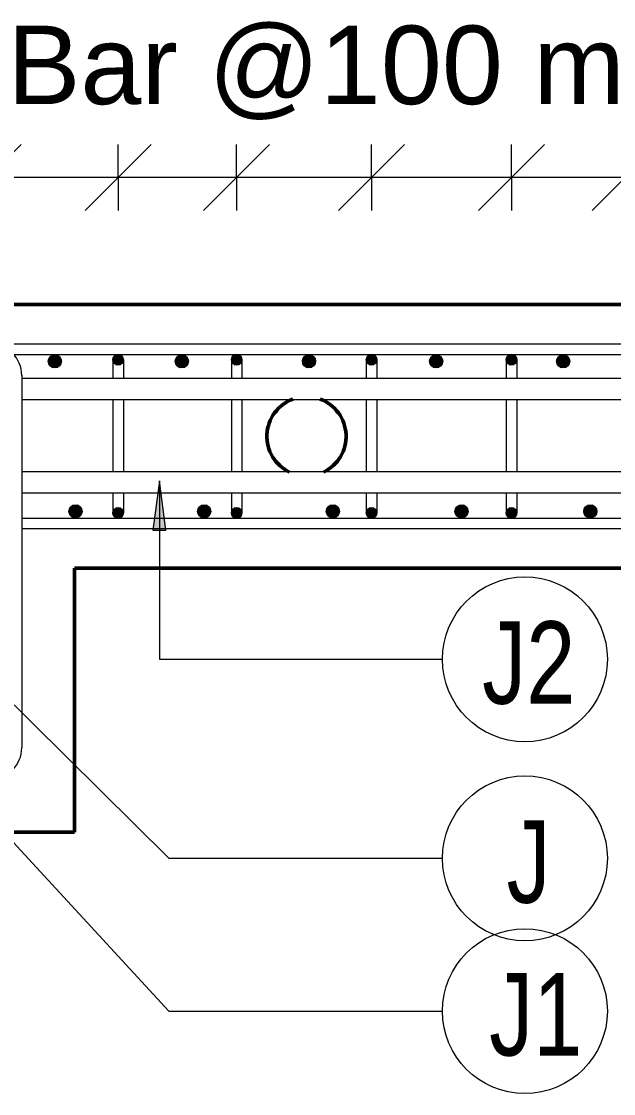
# Model space of a CAD drawing. Header units: millimetres. Extents: x 9013 to 19551, y 11604 to 23400.
# Drawn here: x 17665 to 18114, y 12516 to 13328 of the extents above; entities that cross this region are included whole.
import ezdxf

# ---------------------------------------------------------------- set-up
doc = ezdxf.new("R2010")
doc.units = ezdxf.units.MM
for name, color, linetype, lineweight in [('A-ANNO-DIMS', 211, 'Continuous', 9), ('A-ANNO-DIMS-25', 211, 'Continuous', 9), ('A-WALL', 113, 'Continuous', 25), ('S-RBAR', 171, 'Continuous', 18), ('S-RBAR-IDEN', 171, 'Continuous', 9)]:
    doc.layers.add(name, color=color, linetype=linetype, lineweight=lineweight)
doc.styles.add('Arial', font='arial.ttf', dxfattribs={"height": 59.53125})
doc.styles.add('Nirmala UI Semilight', font='NirmalaS.ttf', dxfattribs={"width": 0.8, "height": 62.5})
doc.dimstyles.new('Arrow_Filled_-_2_5_NI_UI_2', dxfattribs={"dimscale": 304.8, "dimtxt": 65.460247, "dimasz": 0.164042, "dimexe": 0.082021, "dimexo": 0.0625, "dimgap": 0.082021, "dimtad": 1, "dimdec": 4, "dimzin": 0, "dimdsep": 46, "dimtxsty": 'Nirmala UI Semilight', "dimblk1": 'OBLIQUE', "dimblk2": 'OBLIQUE', "dimsah": 1, "dimcen": 0.09, "dimazin": 0, "dimtfac": 1, "dimtdec": 4, "dimtix": 1, "dimtmove": 0, "dimatfit": 3, "dimfxl": 0.082021, "dimfxlon": 1, "dimtvp": 1, "dimtolj": 1, "dimtzin": 0, "dimarcsym": 2})

# ---------------------------------------------------------------- blocks, each defined once
blk = doc.blocks.new('M_Rebar Tag_rfa MARK - ARROW-794226-Elevation Top 3')
at = {"layer": 'S-RBAR-IDEN'}
blk.add_circle((11356.09, 12693.89), 62.5, dxfattribs=at)
blk = doc.blocks.new('DIMBLOCK63-Elevation Top 3')
at = {"layer": 'A-ANNO-DIMS-25'}
for p, q in [((18122.98, 13209.92), (18147.98, 13234.92)), ((18122.98, 13209.92), (18122.98, 13234.92)), ((18226.53, 13209.92), (18251.53, 13234.92)), ((18226.53, 13209.92), (18226.53, 13234.92)), ((18122.98, 13209.92), (18097.98, 13184.92)), ((18226.53, 13209.92), (18122.98, 13209.92)), ((18122.98, 13209.92), (18122.98, 13184.92)), ((18226.53, 13209.92), (18201.53, 13184.92)), ((18226.53, 13209.92), (18226.53, 13184.92))]:
    blk.add_line(p, q, dxfattribs=at)
blk = doc.blocks.new('_Oblique')
at = {"color": 0, "linetype": 'ByBlock', "lineweight": -2}
blk.add_line((-0.5, -0.5), (0.5, 0.5), dxfattribs=at)
blk = doc.blocks.new('DIMBLOCK64-Elevation Top 3')
at = {"layer": 'A-ANNO-DIMS-25'}
for p, q in [((18036.93, 13209.92), (18061.93, 13234.92)), ((18036.93, 13209.92), (18036.93, 13234.92)), ((18122.98, 13209.92), (18147.98, 13234.92)), ((18122.98, 13209.92), (18122.98, 13234.92)), ((18036.93, 13209.92), (18011.93, 13184.92)), ((18122.98, 13209.92), (18036.93, 13209.92)), ((18036.93, 13209.92), (18036.93, 13184.92)), ((18122.98, 13209.92), (18097.98, 13184.92)), ((18122.98, 13209.92), (18122.98, 13184.92))]:
    blk.add_line(p, q, dxfattribs=at)
blk = doc.blocks.new('DIMBLOCK65-Elevation Top 3')
at = {"layer": 'A-ANNO-DIMS-25'}
for p, q in [((17930.88, 13209.92), (17955.88, 13234.92)), ((17930.88, 13209.92), (17930.88, 13234.92)), ((18036.93, 13209.92), (18061.93, 13234.92)), ((18036.93, 13209.92), (18036.93, 13234.92)), ((17930.88, 13209.92), (17905.88, 13184.92)), ((18036.93, 13209.92), (17930.88, 13209.92)), ((17930.88, 13209.92), (17930.88, 13184.92)), ((18036.93, 13209.92), (18011.93, 13184.92)), ((18036.93, 13209.92), (18036.93, 13184.92))]:
    blk.add_line(p, q, dxfattribs=at)
blk = doc.blocks.new('DIMBLOCK66-Elevation Top 3')
at = {"layer": 'A-ANNO-DIMS-25'}
for p, q in [((17828.58, 13209.92), (17853.58, 13234.92)), ((17828.58, 13209.92), (17828.58, 13234.92)), ((17930.88, 13209.92), (17955.88, 13234.92)), ((17930.88, 13209.92), (17930.88, 13234.92)), ((17828.58, 13209.92), (17803.58, 13184.92)), ((17930.88, 13209.92), (17828.58, 13209.92)), ((17828.58, 13209.92), (17828.58, 13184.92)), ((17930.88, 13209.92), (17905.88, 13184.92)), ((17930.88, 13209.92), (17930.88, 13184.92))]:
    blk.add_line(p, q, dxfattribs=at)
blk = doc.blocks.new('DIMBLOCK67-Elevation Top 3')
at = {"layer": 'A-ANNO-DIMS-25'}
for p, q in [((17738.78, 13209.92), (17763.78, 13234.92)), ((17738.78, 13209.92), (17738.78, 13234.92)), ((17828.58, 13209.92), (17853.58, 13234.92)), ((17828.58, 13209.92), (17828.58, 13234.92)), ((17738.78, 13209.92), (17713.78, 13184.92)), ((17828.58, 13209.92), (17738.78, 13209.92)), ((17738.78, 13209.92), (17738.78, 13184.92)), ((17828.58, 13209.92), (17803.58, 13184.92)), ((17828.58, 13209.92), (17828.58, 13184.92))]:
    blk.add_line(p, q, dxfattribs=at)
blk = doc.blocks.new('DIMBLOCK68-Elevation Top 3')
at = {"layer": 'A-ANNO-DIMS-25'}
for p, q in [((17640.23, 13209.92), (17665.23, 13234.92)), ((17640.23, 13209.92), (17640.23, 13234.92)), ((17738.78, 13209.92), (17763.78, 13234.92)), ((17738.78, 13209.92), (17738.78, 13234.92)), ((17640.23, 13209.92), (17615.23, 13184.92)), ((17738.78, 13209.92), (17640.23, 13209.92)), ((17640.23, 13209.92), (17640.23, 13184.92)), ((17738.78, 13209.92), (17713.78, 13184.92)), ((17738.78, 13209.92), (17738.78, 13184.92))]:
    blk.add_line(p, q, dxfattribs=at)
blk = doc.blocks.new('DIMBLOCK80-Elevation Top 3')
at = {"layer": 'A-ANNO-DIMS-25'}
for p, q in [((18122.98, 13209.92), (18147.98, 13234.92)), ((18122.98, 13209.92), (18122.98, 13234.92)), ((18226.53, 13209.92), (18251.53, 13234.92)), ((18226.53, 13209.92), (18226.53, 13234.92)), ((18315.08, 13209.92), (18340.08, 13234.92)), ((18315.08, 13209.92), (18315.08, 13234.92)), ((18122.98, 13209.92), (18097.98, 13184.92)), ((18226.53, 13209.92), (18122.98, 13209.92)), ((18122.98, 13209.92), (18122.98, 13184.92)), ((18226.53, 13209.92), (18201.53, 13184.92)), ((18315.08, 13209.92), (18226.53, 13209.92)), ((18315.08, 13209.92), (18226.53, 13209.92)), ((18226.53, 13209.92), (18226.53, 13184.92)), ((18315.08, 13209.92), (18290.08, 13184.92)), ((18315.08, 13209.92), (18315.08, 13184.92))]:
    blk.add_line(p, q, dxfattribs=at)
blk = doc.blocks.new('_None')
blk = doc.blocks.new('DIMBLOCK81-Elevation Top 3')
at = {"layer": 'A-ANNO-DIMS-25'}
for p, q in [((18036.93, 13209.92), (18061.93, 13234.92)), ((18036.93, 13209.92), (18036.93, 13234.92)), ((18122.98, 13209.92), (18147.98, 13234.92)), ((18122.98, 13209.92), (18122.98, 13234.92)), ((18226.53, 13209.92), (18251.53, 13234.92)), ((18226.53, 13209.92), (18226.53, 13234.92)), ((18036.93, 13209.92), (18011.93, 13184.92)), ((18122.98, 13209.92), (18036.93, 13209.92)), ((18036.93, 13209.92), (18036.93, 13184.92)), ((18122.98, 13209.92), (18097.98, 13184.92)), ((18226.53, 13209.92), (18122.98, 13209.92)), ((18226.53, 13209.92), (18122.98, 13209.92)), ((18122.98, 13209.92), (18122.98, 13184.92)), ((18226.53, 13209.92), (18201.53, 13184.92)), ((18226.53, 13209.92), (18226.53, 13184.92))]:
    blk.add_line(p, q, dxfattribs=at)
blk = doc.blocks.new('DIMBLOCK82-Elevation Top 3')
at = {"layer": 'A-ANNO-DIMS-25'}
for p, q in [((17930.88, 13209.92), (17955.88, 13234.92)), ((17930.88, 13209.92), (17930.88, 13234.92)), ((18036.93, 13209.92), (18061.93, 13234.92)), ((18036.93, 13209.92), (18036.93, 13234.92)), ((18122.98, 13209.92), (18147.98, 13234.92)), ((18122.98, 13209.92), (18122.98, 13234.92)), ((17930.88, 13209.92), (17905.88, 13184.92)), ((18036.93, 13209.92), (17930.88, 13209.92)), ((17930.88, 13209.92), (17930.88, 13184.92)), ((18036.93, 13209.92), (18011.93, 13184.92)), ((18122.98, 13209.92), (18036.93, 13209.92)), ((18122.98, 13209.92), (18036.93, 13209.92)), ((18036.93, 13209.92), (18036.93, 13184.92)), ((18122.98, 13209.92), (18097.98, 13184.92)), ((18122.98, 13209.92), (18122.98, 13184.92))]:
    blk.add_line(p, q, dxfattribs=at)
blk = doc.blocks.new('DIMBLOCK83-Elevation Top 3')
at = {"layer": 'A-ANNO-DIMS-25'}
for p, q in [((17828.58, 13209.92), (17853.58, 13234.92)), ((17828.58, 13209.92), (17828.58, 13234.92)), ((17930.88, 13209.92), (17955.88, 13234.92)), ((17930.88, 13209.92), (17930.88, 13234.92)), ((18036.93, 13209.92), (18061.93, 13234.92)), ((18036.93, 13209.92), (18036.93, 13234.92)), ((17828.58, 13209.92), (17803.58, 13184.92)), ((17930.88, 13209.92), (17828.58, 13209.92)), ((17828.58, 13209.92), (17828.58, 13184.92)), ((17930.88, 13209.92), (17905.88, 13184.92)), ((18036.93, 13209.92), (17930.88, 13209.92)), ((18036.93, 13209.92), (17930.88, 13209.92)), ((17930.88, 13209.92), (17930.88, 13184.92)), ((18036.93, 13209.92), (18011.93, 13184.92)), ((18036.93, 13209.92), (18036.93, 13184.92))]:
    blk.add_line(p, q, dxfattribs=at)
blk = doc.blocks.new('DIMBLOCK84-Elevation Top 3')
at = {"layer": 'A-ANNO-DIMS-25'}
for p, q in [((17738.78, 13209.92), (17763.78, 13234.92)), ((17738.78, 13209.92), (17738.78, 13234.92)), ((17828.58, 13209.92), (17853.58, 13234.92)), ((17828.58, 13209.92), (17828.58, 13234.92)), ((17930.88, 13209.92), (17955.88, 13234.92)), ((17930.88, 13209.92), (17930.88, 13234.92)), ((17738.78, 13209.92), (17713.78, 13184.92)), ((17828.58, 13209.92), (17738.78, 13209.92)), ((17738.78, 13209.92), (17738.78, 13184.92)), ((17828.58, 13209.92), (17803.58, 13184.92)), ((17930.88, 13209.92), (17828.58, 13209.92)), ((17930.88, 13209.92), (17828.58, 13209.92)), ((17828.58, 13209.92), (17828.58, 13184.92)), ((17930.88, 13209.92), (17905.88, 13184.92)), ((17930.88, 13209.92), (17930.88, 13184.92))]:
    blk.add_line(p, q, dxfattribs=at)
blk = doc.blocks.new('DIMBLOCK85-Elevation Top 3')
at = {"layer": 'A-ANNO-DIMS-25'}
for p, q in [((17640.23, 13209.92), (17665.23, 13234.92)), ((17640.23, 13209.92), (17640.23, 13234.92)), ((17738.78, 13209.92), (17763.78, 13234.92)), ((17738.78, 13209.92), (17738.78, 13234.92)), ((17828.58, 13209.92), (17853.58, 13234.92)), ((17828.58, 13209.92), (17828.58, 13234.92)), ((17640.23, 13209.92), (17615.23, 13184.92)), ((17738.78, 13209.92), (17640.23, 13209.92)), ((17640.23, 13209.92), (17640.23, 13184.92)), ((17738.78, 13209.92), (17713.78, 13184.92)), ((17828.58, 13209.92), (17738.78, 13209.92)), ((17828.58, 13209.92), (17738.78, 13209.92)), ((17738.78, 13209.92), (17738.78, 13184.92)), ((17828.58, 13209.92), (17803.58, 13184.92)), ((17828.58, 13209.92), (17828.58, 13184.92))]:
    blk.add_line(p, q, dxfattribs=at)
blk = doc.blocks.new('DIMBLOCK86-Elevation Top 3')
at = {"layer": 'A-ANNO-DIMS-25'}
for p, q in [((17546.68, 13209.92), (17571.68, 13234.92)), ((17546.68, 13209.92), (17546.68, 13234.92)), ((17640.23, 13209.92), (17665.23, 13234.92)), ((17640.23, 13209.92), (17640.23, 13234.92)), ((17738.78, 13209.92), (17763.78, 13234.92)), ((17738.78, 13209.92), (17738.78, 13234.92)), ((17546.68, 13209.92), (17521.68, 13184.92)), ((17640.23, 13209.92), (17546.68, 13209.92)), ((17546.68, 13209.92), (17546.68, 13184.92)), ((17640.23, 13209.92), (17615.23, 13184.92)), ((17738.78, 13209.92), (17640.23, 13209.92)), ((17738.78, 13209.92), (17640.23, 13209.92)), ((17640.23, 13209.92), (17640.23, 13184.92)), ((17738.78, 13209.92), (17713.78, 13184.92)), ((17738.78, 13209.92), (17738.78, 13184.92))]:
    blk.add_line(p, q, dxfattribs=at)

msp = doc.modelspace()

# ---------------------------------------------------------------- hatches: boundary and pattern name
at = {"layer": 'S-RBAR'}
h = msp.add_hatch(color=256, dxfattribs=at)
edge = h.paths.add_edge_path()
edge.add_arc((17690.74981, 13070.70307), 5, 0, 360)
for points in [[(17689.20472, 13065.94779), (17694.79489, 13067.76415), (17694.79489, 13073.642), (17689.20472, 13075.45836), (17685.74981, 13070.70307)], [(17737.54102, 13067.9996), (17742.01315, 13069.45269), (17742.01315, 13074.15497), (17737.54102, 13075.60806), (17734.77708, 13071.80383)], [(17785.54088, 13065.94779), (17791.13105, 13067.76415), (17791.13105, 13073.642), (17785.54088, 13075.45836), (17782.08597, 13070.70307)], [(17827.34179, 13067.9996), (17831.81392, 13069.45269), (17831.81392, 13074.15497), (17827.34179, 13075.60806), (17824.57786, 13071.80383)], [(17881.87704, 13065.94779), (17887.46721, 13067.76415), (17887.46721, 13073.642), (17881.87704, 13075.45836), (17878.42213, 13070.70307), (17878.87641, 13070.07781)], [(17929.64256, 13067.9996), (17934.1147, 13069.45269), (17934.1147, 13074.15497), (17929.64256, 13075.60806), (17926.87863, 13071.80383)], [(17978.2132, 13065.94779), (17983.80337, 13067.76415), (17983.80337, 13073.642), (17978.2132, 13075.45836), (17974.75829, 13070.70307)], [(18035.69334, 13067.9996), (18040.16547, 13069.45269), (18040.16547, 13074.15497), (18035.69334, 13075.60806), (18032.9294, 13071.80383)], [(18074.54936, 13065.94779), (18080.13953, 13067.76415), (18080.13953, 13073.642), (18074.54936, 13075.45836), (18071.09445, 13070.70307)], [(17707.99814, 12952.1493), (17711.45306, 12956.90459), (17707.99814, 12961.65987), (17702.40797, 12959.84351), (17702.40797, 12953.96566)], [(17737.54102, 12951.9996), (17742.01315, 12953.45269), (17742.01315, 12958.15497), (17737.54102, 12959.60806), (17734.77708, 12955.80383)], [(17805.5436, 12952.1493), (17808.99851, 12956.90459), (17805.5436, 12961.65987), (17799.95343, 12959.84351), (17799.95343, 12953.96566)], [(17827.34179, 12951.9996), (17831.81392, 12953.45269), (17831.81392, 12958.15497), (17827.34179, 12959.60806), (17824.57786, 12955.80383)], [(17903.08905, 12952.1493), (17906.54397, 12956.90459), (17903.08905, 12961.65987), (17897.49888, 12959.84351), (17897.49888, 12953.96566)], [(17929.64256, 12951.9996), (17934.1147, 12953.45269), (17934.1147, 12958.15497), (17929.64256, 12959.60806), (17926.87863, 12955.80383)], [(18000.63451, 12952.1493), (18004.08942, 12956.90459), (18000.63451, 12961.65987), (17995.04434, 12959.84351), (17995.04434, 12953.96566)], [(18035.69334, 12951.9996), (18040.16547, 12953.45269), (18040.16547, 12958.15497), (18035.69334, 12959.60806), (18032.9294, 12955.80383)], [(18098.17996, 12952.1493), (18101.63488, 12956.90459), (18098.17996, 12961.65987), (18092.58979, 12959.84351), (18092.58979, 12953.96566)]]:
    msp.add_hatch(color=256, dxfattribs=at).paths.add_polyline_path(points)
h = msp.add_hatch(color=256, dxfattribs=at)
edge = h.paths.add_edge_path()
edge.add_arc((17738.77708, 13071.80383), 4, 0, 360)
h = msp.add_hatch(color=256, dxfattribs=at)
edge = h.paths.add_edge_path()
edge.add_arc((17787.08597, 13070.70307), 5, 0, 360)
h = msp.add_hatch(color=256, dxfattribs=at)
edge = h.paths.add_edge_path()
edge.add_arc((17828.57786, 13071.80383), 4, 0, 360)
h = msp.add_hatch(color=256, dxfattribs=at)
edge = h.paths.add_edge_path()
edge.add_arc((17883.42213, 13070.70307), 5, 0, 360)
h = msp.add_hatch(color=256, dxfattribs=at)
edge = h.paths.add_edge_path()
edge.add_arc((17930.87863, 13071.80383), 4, 0, 360)
h = msp.add_hatch(color=256, dxfattribs=at)
edge = h.paths.add_edge_path()
edge.add_arc((17979.75829, 13070.70307), 5, 0, 360)
h = msp.add_hatch(color=256, dxfattribs=at)
edge = h.paths.add_edge_path()
edge.add_arc((18036.9294, 13071.80383), 4, 0, 360)
h = msp.add_hatch(color=256, dxfattribs=at)
edge = h.paths.add_edge_path()
edge.add_arc((18076.09445, 13070.70307), 5, 0, 360)
h = msp.add_hatch(color=256, dxfattribs=at)
edge = h.paths.add_edge_path()
edge.add_arc((17706.45306, 12956.90459), 5, 0, 360)
h = msp.add_hatch(color=256, dxfattribs=at)
edge = h.paths.add_edge_path()
edge.add_arc((17738.77708, 12955.80383), 4, 0, 360)
h = msp.add_hatch(color=256, dxfattribs=at)
edge = h.paths.add_edge_path()
edge.add_arc((17803.99851, 12956.90459), 5, 0, 360)
h = msp.add_hatch(color=256, dxfattribs=at)
edge = h.paths.add_edge_path()
edge.add_arc((17828.57786, 12955.80383), 4, 0, 360)
h = msp.add_hatch(color=256, dxfattribs=at)
edge = h.paths.add_edge_path()
edge.add_arc((17901.54397, 12956.90459), 5, 0, 360)
h = msp.add_hatch(color=256, dxfattribs=at)
edge = h.paths.add_edge_path()
edge.add_arc((17930.87863, 12955.80383), 4, 0, 360)
h = msp.add_hatch(color=256, dxfattribs=at)
edge = h.paths.add_edge_path()
edge.add_arc((17999.08942, 12956.90459), 5, 0, 360)
h = msp.add_hatch(color=256, dxfattribs=at)
edge = h.paths.add_edge_path()
edge.add_arc((18036.9294, 12955.80383), 4, 0, 360)
h = msp.add_hatch(color=256, dxfattribs=at)
edge = h.paths.add_edge_path()
edge.add_arc((18096.63488, 12956.90459), 5, 0, 360)
at = {"layer": 'S-RBAR-IDEN'}
msp.add_hatch(color=256, dxfattribs=at).paths.add_polyline_path([(17770.0902, 12980.08275), (17765.15323, 12942.58275), (17775.02717, 12942.58275)])

# ---------------------------------------------------------------- linework, layer by layer
at = {"layer": 'A-WALL', "lineweight": 50}
for p, q in [((18999.54139, 13113.80383), (16763.60582, 13113.80383)), ((17705.76172, 12913.80383), (18969.54397, 12913.80383)), ((17705.76172, 12713.80383), (17705.76172, 12913.80383)), ((17405.54601, 12713.80383), (17705.76172, 12713.80383))]:
    msp.add_line(p, q, dxfattribs=at)
for start, end in [(110.14663347, 244.63545518), (295.36454482, 69.85336653)]:
    msp.add_arc((17881.54397, 13013.80383), 30, start, end, dxfattribs=at)
at = {"layer": 'S-RBAR'}
for p, q in [((16783.54397, 13083.80383), (18979.54397, 13083.80383)), ((16783.54397, 13075.80383), (18979.54397, 13075.80383)), ((17689.20472, 13075.45836), (17685.74981, 13070.70307)), ((17685.74981, 13070.70307), (17689.20472, 13065.94779)), ((17694.79489, 13073.642), (17689.20472, 13075.45836)), ((17694.79489, 13067.76415), (17694.79489, 13073.642)), ((17737.54102, 13075.60806), (17734.77708, 13071.80383)), ((17734.77708, 13071.80383), (17734.77708, 13058.0145)), ((17734.77708, 13071.80383), (17737.54102, 13067.9996)), ((17742.01315, 13074.15497), (17737.54102, 13075.60806)), ((17737.54102, 13067.9996), (17742.01315, 13069.45269)), ((17742.01315, 13069.45269), (17742.01315, 13074.15497)), ((17742.77708, 13071.80383), (17742.77708, 13058.0145)), ((17785.54088, 13075.45836), (17782.08597, 13070.70307)), ((17782.08597, 13070.70307), (17785.54088, 13065.94779)), ((17791.13105, 13073.642), (17785.54088, 13075.45836)), ((17791.13105, 13067.76415), (17791.13105, 13073.642)), ((17827.34179, 13075.60806), (17824.57786, 13071.80383)), ((17824.57786, 13071.80383), (17824.57786, 13058.0145)), ((17824.57786, 13071.80383), (17827.34179, 13067.9996)), ((17831.81392, 13074.15497), (17827.34179, 13075.60806)), ((17827.34179, 13067.9996), (17831.81392, 13069.45269)), ((17831.81392, 13069.45269), (17831.81392, 13074.15497)), ((17832.57786, 13071.80383), (17832.57786, 13058.0145)), ((17881.87704, 13075.45836), (17878.42213, 13070.70307)), ((17878.42213, 13070.70307), (17878.87641, 13070.07781)), ((17878.87641, 13070.07781), (17881.87704, 13065.94779)), ((17887.46721, 13073.642), (17881.87704, 13075.45836)), ((17887.46721, 13067.76415), (17887.46721, 13073.642)), ((17929.64256, 13075.60806), (17926.87863, 13071.80383)), ((17926.87863, 13071.80383), (17926.87863, 13058.0145)), ((17926.87863, 13071.80383), (17929.64256, 13067.9996)), ((17934.1147, 13074.15497), (17929.64256, 13075.60806)), ((17929.64256, 13067.9996), (17934.1147, 13069.45269)), ((17934.1147, 13069.45269), (17934.1147, 13074.15497)), ((17934.87863, 13071.80383), (17934.87863, 13058.0145)), ((17978.2132, 13075.45836), (17974.75829, 13070.70307)), ((17974.75829, 13070.70307), (17978.2132, 13065.94779)), ((17983.80337, 13073.642), (17978.2132, 13075.45836)), ((17983.80337, 13067.76415), (17983.80337, 13073.642)), ((18035.69334, 13075.60806), (18032.9294, 13071.80383)), ((18032.9294, 13071.80383), (18032.9294, 13058.0145)), ((18032.9294, 13071.80383), (18035.69334, 13067.9996)), ((18040.16547, 13074.15497), (18035.69334, 13075.60806)), ((18035.69334, 13067.9996), (18040.16547, 13069.45269)), ((18040.16547, 13069.45269), (18040.16547, 13074.15497)), ((18040.9294, 13071.80383), (18040.9294, 13058.0145)), ((18074.54936, 13075.45836), (18071.09445, 13070.70307)), ((18071.09445, 13070.70307), (18074.54936, 13065.94779)), ((18080.13953, 13073.642), (18074.54936, 13075.45836)), ((18080.13953, 13067.76415), (18080.13953, 13073.642)), ((17689.20472, 13065.94779), (17694.79489, 13067.76415)), ((17785.54088, 13065.94779), (17791.13105, 13067.76415)), ((17881.87704, 13065.94779), (17887.46721, 13067.76415)), ((17978.2132, 13065.94779), (17983.80337, 13067.76415)), ((18074.54936, 13065.94779), (18080.13953, 13067.76415)), ((17665.76172, 13059.80383), (17665.76172, 12777.80383)), ((17665.76172, 13057.82735), (18867.05464, 13057.82735)), ((17665.76172, 13041.82735), (18867.05464, 13041.82735)), ((17734.77708, 13041.86766), (17734.77708, 13035.80383)), ((17742.77708, 13041.86766), (17742.77708, 13035.80383)), ((17824.57786, 13041.86766), (17824.57786, 13035.80383)), ((17832.57786, 13041.86766), (17832.57786, 13035.80383)), ((17926.87863, 13041.86766), (17926.87863, 13035.80383)), ((17934.87863, 13041.86766), (17934.87863, 13035.80383)), ((18032.9294, 13041.86766), (18032.9294, 13035.80383)), ((18040.9294, 13041.86766), (18040.9294, 13035.80383)), ((17734.77708, 13035.80383), (17734.77708, 12991.80383)), ((17742.77708, 13035.80383), (17742.77708, 12991.80383)), ((17824.57786, 13035.80383), (17824.57786, 12991.80383)), ((17832.57786, 13035.80383), (17832.57786, 12991.80383)), ((17926.87863, 13035.80383), (17926.87863, 12991.80383)), ((17934.87863, 13035.80383), (17934.87863, 12991.80383)), ((18032.9294, 13035.80383), (18032.9294, 12991.80383)), ((18040.9294, 13035.80383), (18040.9294, 12991.80383)), ((17734.77708, 12991.80383), (17734.77708, 12986.97502)), ((17742.77708, 12991.80383), (17742.77708, 12986.97502)), ((17824.57786, 12991.80383), (17824.57786, 12986.97502)), ((17832.57786, 12991.80383), (17832.57786, 12986.97502)), ((17926.87863, 12991.80383), (17926.87863, 12986.97502)), ((17934.87863, 12991.80383), (17934.87863, 12986.97502)), ((18032.9294, 12991.80383), (18032.9294, 12986.97502)), ((18040.9294, 12991.80383), (18040.9294, 12986.97502)), ((17665.76172, 12987.01556), (18867.05464, 12987.01556)), ((17665.76172, 12971.01556), (18867.05464, 12971.01556)), ((17734.77708, 12970.84252), (17734.77708, 12955.80383)), ((17742.77708, 12970.84252), (17742.77708, 12955.80383)), ((17824.57786, 12970.84252), (17824.57786, 12955.80383)), ((17832.57786, 12970.84252), (17832.57786, 12955.80383)), ((17926.87863, 12970.84252), (17926.87863, 12955.80383)), ((17934.87863, 12970.84252), (17934.87863, 12955.80383)), ((18032.9294, 12970.84252), (18032.9294, 12955.80383)), ((18040.9294, 12970.84252), (18040.9294, 12955.80383)), ((17707.99814, 12961.65987), (17702.40797, 12959.84351)), ((17702.40797, 12959.84351), (17702.40797, 12953.96566)), ((17711.45306, 12956.90459), (17707.99814, 12961.65987)), ((17707.99814, 12952.1493), (17711.45306, 12956.90459)), ((17737.54102, 12959.60806), (17734.77708, 12955.80383)), ((17734.77708, 12955.80383), (17737.54102, 12951.9996)), ((17742.01315, 12958.15497), (17737.54102, 12959.60806)), ((17742.01315, 12953.45269), (17742.01315, 12958.15497)), ((17805.5436, 12961.65987), (17799.95343, 12959.84351)), ((17799.95343, 12959.84351), (17799.95343, 12953.96566)), ((17808.99851, 12956.90459), (17805.5436, 12961.65987)), ((17805.5436, 12952.1493), (17808.99851, 12956.90459)), ((17827.34179, 12959.60806), (17824.57786, 12955.80383)), ((17824.57786, 12955.80383), (17827.34179, 12951.9996)), ((17831.81392, 12958.15497), (17827.34179, 12959.60806)), ((17831.81392, 12953.45269), (17831.81392, 12958.15497)), ((17903.08905, 12961.65987), (17897.49888, 12959.84351)), ((17897.49888, 12959.84351), (17897.49888, 12953.96566)), ((17906.54397, 12956.90459), (17903.08905, 12961.65987)), ((17903.08905, 12952.1493), (17906.54397, 12956.90459)), ((17929.64256, 12959.60806), (17926.87863, 12955.80383)), ((17926.87863, 12955.80383), (17929.64256, 12951.9996)), ((17934.1147, 12958.15497), (17929.64256, 12959.60806)), ((17934.1147, 12953.45269), (17934.1147, 12958.15497)), ((18000.63451, 12961.65987), (17995.04434, 12959.84351)), ((17995.04434, 12959.84351), (17995.04434, 12953.96566)), ((18004.08942, 12956.90459), (18000.63451, 12961.65987)), ((18000.63451, 12952.1493), (18004.08942, 12956.90459)), ((18035.69334, 12959.60806), (18032.9294, 12955.80383)), ((18032.9294, 12955.80383), (18035.69334, 12951.9996)), ((18040.16547, 12958.15497), (18035.69334, 12959.60806)), ((18040.16547, 12953.45269), (18040.16547, 12958.15497)), ((18098.17996, 12961.65987), (18092.58979, 12959.84351)), ((18092.58979, 12959.84351), (18092.58979, 12953.96566)), ((18101.63488, 12956.90459), (18098.17996, 12961.65987)), ((18098.17996, 12952.1493), (18101.63488, 12956.90459)), ((17665.76172, 12951.80383), (18979.54397, 12951.80383)), ((17702.40797, 12953.96566), (17707.99814, 12952.1493)), ((17737.54102, 12951.9996), (17742.01315, 12953.45269)), ((17799.95343, 12953.96566), (17805.5436, 12952.1493)), ((17827.34179, 12951.9996), (17831.81392, 12953.45269)), ((17897.49888, 12953.96566), (17903.08905, 12952.1493)), ((17929.64256, 12951.9996), (17934.1147, 12953.45269)), ((17995.04434, 12953.96566), (18000.63451, 12952.1493)), ((18035.69334, 12951.9996), (18040.16547, 12953.45269)), ((18092.58979, 12953.96566), (18098.17996, 12952.1493)), ((17665.76172, 12943.80383), (18979.54397, 12943.80383))]:
    msp.add_line(p, q, dxfattribs=at)
for centre, radius in [((17690.74981, 13070.70307), 5), ((17738.77708, 13071.80383), 4), ((17787.08597, 13070.70307), 5), ((17828.57786, 13071.80383), 4), ((17883.42213, 13070.70307), 5), ((17930.87863, 13071.80383), 4), ((17979.75829, 13070.70307), 5), ((18036.9294, 13071.80383), 4), ((18076.09445, 13070.70307), 5), ((17706.45306, 12956.90459), 5), ((17738.77708, 12955.80383), 4), ((17803.99851, 12956.90459), 5), ((17828.57786, 12955.80383), 4), ((17901.54397, 12956.90459), 5), ((17930.87863, 12955.80383), 4), ((17999.08942, 12956.90459), 5), ((18036.9294, 12955.80383), 4), ((18096.63488, 12956.90459), 5)]:
    msp.add_circle(centre, radius, dxfattribs=at)
for centre, radius, start, end in [((17641.76172, 13059.80383), 24, 0, 90), ((17738.77708, 13071.80383), 4, 0, 180), ((17828.57786, 13071.80383), 4, 0, 180), ((17930.87863, 13071.80383), 4, 0, 180), ((18036.9294, 13071.80383), 4, 0, 180), ((17738.77708, 12955.80383), 4, 180, 0), ((17828.57786, 12955.80383), 4, 180, 0), ((17930.87863, 12955.80383), 4, 180, 0), ((18036.9294, 12955.80383), 4, 180, 0), ((17641.76172, 12777.80383), 24, 270, 0)]:
    msp.add_arc(centre, radius, start, end, dxfattribs=at)
at = {"layer": 'S-RBAR-IDEN'}
for p, q in [((17770.0902, 12980.08275), (17765.15323, 12942.58275)), ((17775.02717, 12942.58275), (17770.0902, 12980.08275)), ((17770.0902, 12980.08275), (17770.0902, 12844.75479)), ((17765.15323, 12942.58275), (17775.02717, 12942.58275)), ((17613.58799, 12855.82763), (17777.30643, 12693.89282)), ((17770.0902, 12844.75479), (17984.56262, 12844.75479)), ((17577.19103, 12795.07834), (17777.30643, 12578.05732)), ((17777.30643, 12693.89282), (17984.56262, 12693.89282)), ((17777.30643, 12578.05732), (17984.56262, 12578.05732))]:
    msp.add_line(p, q, dxfattribs=at)

# ---------------------------------------------------------------- block references
for p in [(6690.97651, 150.86197), (6690.97651, 0), (6690.97651, -115.8355)]:
    msp.add_blockref('M_Rebar Tag_rfa MARK - ARROW-794226-Elevation Top 3', p, dxfattribs=at)

# ---------------------------------------------------------------- texts
at = {"layer": 'S-RBAR-IDEN', "char_height": 62.5, "attachment_point": 1, "style": 'Nirmala UI Semilight'}
for s, insert, width in [('J2', (18014.68189, 12873.55598), 73.75525), ('J', (18033.18189, 12722.69401), 28.86075), ('J1', (18019.98189, 12606.8585), 60.92825)]:
    msp.add_mtext(s, dxfattribs=dict(at, insert=insert, width=width))

# ---------------------------------------------------------------- dimensions: what is measured, and where the dimension line sits
at = {"layer": 'A-ANNO-DIMS'}
for base, p1, p2, text, override, picture, middle in [((17640.22631, 13209.92449), (17738.77708, 13184.92449), (17640.22631, 13184.92449), '99', {"dimpost": '<>', "dimblk1": 'None', "dimblk2": 'None', "dimsah": 1, "dimfxl": 98.550774}, 'DIMBLOCK86-Elevation Top 3', (17689.5017, 13267.24231)), ((17738.77708, 13209.92449), (17828.57786, 13184.92449), (17738.77708, 13184.92449), '90', {"dimpost": '<>', "dimblk1": 'None', "dimblk2": 'None', "dimsah": 1, "dimfxl": 89.800774}, 'DIMBLOCK85-Elevation Top 3', (17783.67747, 13267.24231)), ((17930.87863, 13209.92449), (18036.9294, 13184.92449), (17930.87863, 13184.92449), '106', {"dimpost": '<>', "dimblk1": 'None', "dimblk2": 'None', "dimsah": 1, "dimfxl": 106.050774}, 'DIMBLOCK83-Elevation Top 3', (17983.90402, 13267.41664)), ((18036.9294, 13209.92449), (18122.98018, 13184.92449), (18036.9294, 13184.92449), '86', {"dimpost": '<>', "dimblk1": 'None', "dimblk2": 'None', "dimsah": 1, "dimfxl": 86.050774}, 'DIMBLOCK82-Elevation Top 3', (18079.95479, 13267.24231)), ((18122.98018, 13209.92449), (18226.53095, 13184.92449), (18122.98018, 13184.92449), '104', {"dimpost": '<>', "dimblk1": 'None', "dimblk2": 'None', "dimsah": 1, "dimfxl": 103.550774}, 'DIMBLOCK81-Elevation Top 3', (18174.75556, 13267.39485)), ((17640.22631, 13209.92449), (17738.77708, 13184.92449), (17640.22631, 13184.92449), ' ', {"dimpost": '<>', "dimfxl": 98.550774}, 'DIMBLOCK68-Elevation Top 3', (17689.5017, 13209.92449)), ((17738.77708, 13209.92449), (17828.57786, 13184.92449), (17738.77708, 13184.92449), ' ', {"dimpost": '<>', "dimfxl": 89.800774}, 'DIMBLOCK67-Elevation Top 3', (17783.67747, 13209.92449)), ((17930.87863, 13209.92449), (18036.9294, 13184.92449), (17930.87863, 13184.92449), ' ', {"dimpost": '<>', "dimfxl": 106.050774}, 'DIMBLOCK65-Elevation Top 3', (17983.90402, 13209.92449)), ((18036.9294, 13209.92449), (18122.98018, 13184.92449), (18036.9294, 13184.92449), ' ', {"dimpost": '<>', "dimfxl": 86.050774}, 'DIMBLOCK64-Elevation Top 3', (18079.95479, 13209.92449)), ((18122.98018, 13209.92449), (18226.53095, 13184.92449), (18122.98018, 13184.92449), ' ', {"dimpost": '<>', "dimfxl": 103.550774}, 'DIMBLOCK63-Elevation Top 3', (18174.75556, 13209.92449))]:
    dim = msp.add_linear_dim(base=base, p1=p1, p2=p2, text=text, dimstyle='Arrow_Filled_-_2_5_NI_UI_2', override=override, dxfattribs=at)
    dim.commit()
    dim.dimension.update_dxf_attribs({"geometry": picture, "text_midpoint": middle})
for base, p1, p2, text, override, picture, middle in [((17828.57786, 13209.92449), (17930.87863, 13184.92449), (17828.57786, 13184.92449), '102', {"dimpost": '<>', "dimblk1": 'None', "dimblk2": 'None', "dimsah": 1, "dimfxl": 102.300774}, 'DIMBLOCK84-Elevation Top 3', (17879.72824, 13267.39485)), ((18226.53095, 13209.92449), (18315.08173, 13184.92449), (18226.53095, 13184.92449), '89', {"dimpost": '<>', "dimblk1": 'None', "dimblk2": 'None', "dimsah": 1, "dimfxl": 88.550774}, 'DIMBLOCK80-Elevation Top 3', (18270.80634, 13267.24231)), ((17828.57786, 13209.92449), (17930.87863, 13184.92449), (17828.57786, 13184.92449), ' ', {"dimpost": '<>', "dimfxl": 102.300774}, 'DIMBLOCK66-Elevation Top 3', (17879.72824, 13209.92449))]:
    dim = msp.add_linear_dim(base=base, p1=p1, p2=p2, angle=0, text=text, dimstyle='Arrow_Filled_-_2_5_NI_UI_2', override=override, dxfattribs=at)
    dim.commit()
    dim.dimension.update_dxf_attribs({"geometry": picture, "text_midpoint": middle})

# ---------------------------------------------------------------- next in the draw order: texts
at = {"layer": 'S-RBAR-IDEN', "insert": (17451.42752, 13325.15564), "char_height": 59.53125, "width": 907.9110937, "attachment_point": 1, "style": 'Arial', "bg_fill": 3, "box_fill_scale": 0, "bg_fill_color": 256, "bg_fill_true_color": 3254780160, "bg_fill_transparency": 256}
msp.add_mtext('T8 U Bar @100 mm', dxfattribs=at)

doc.saveas('drawing.dxf')
